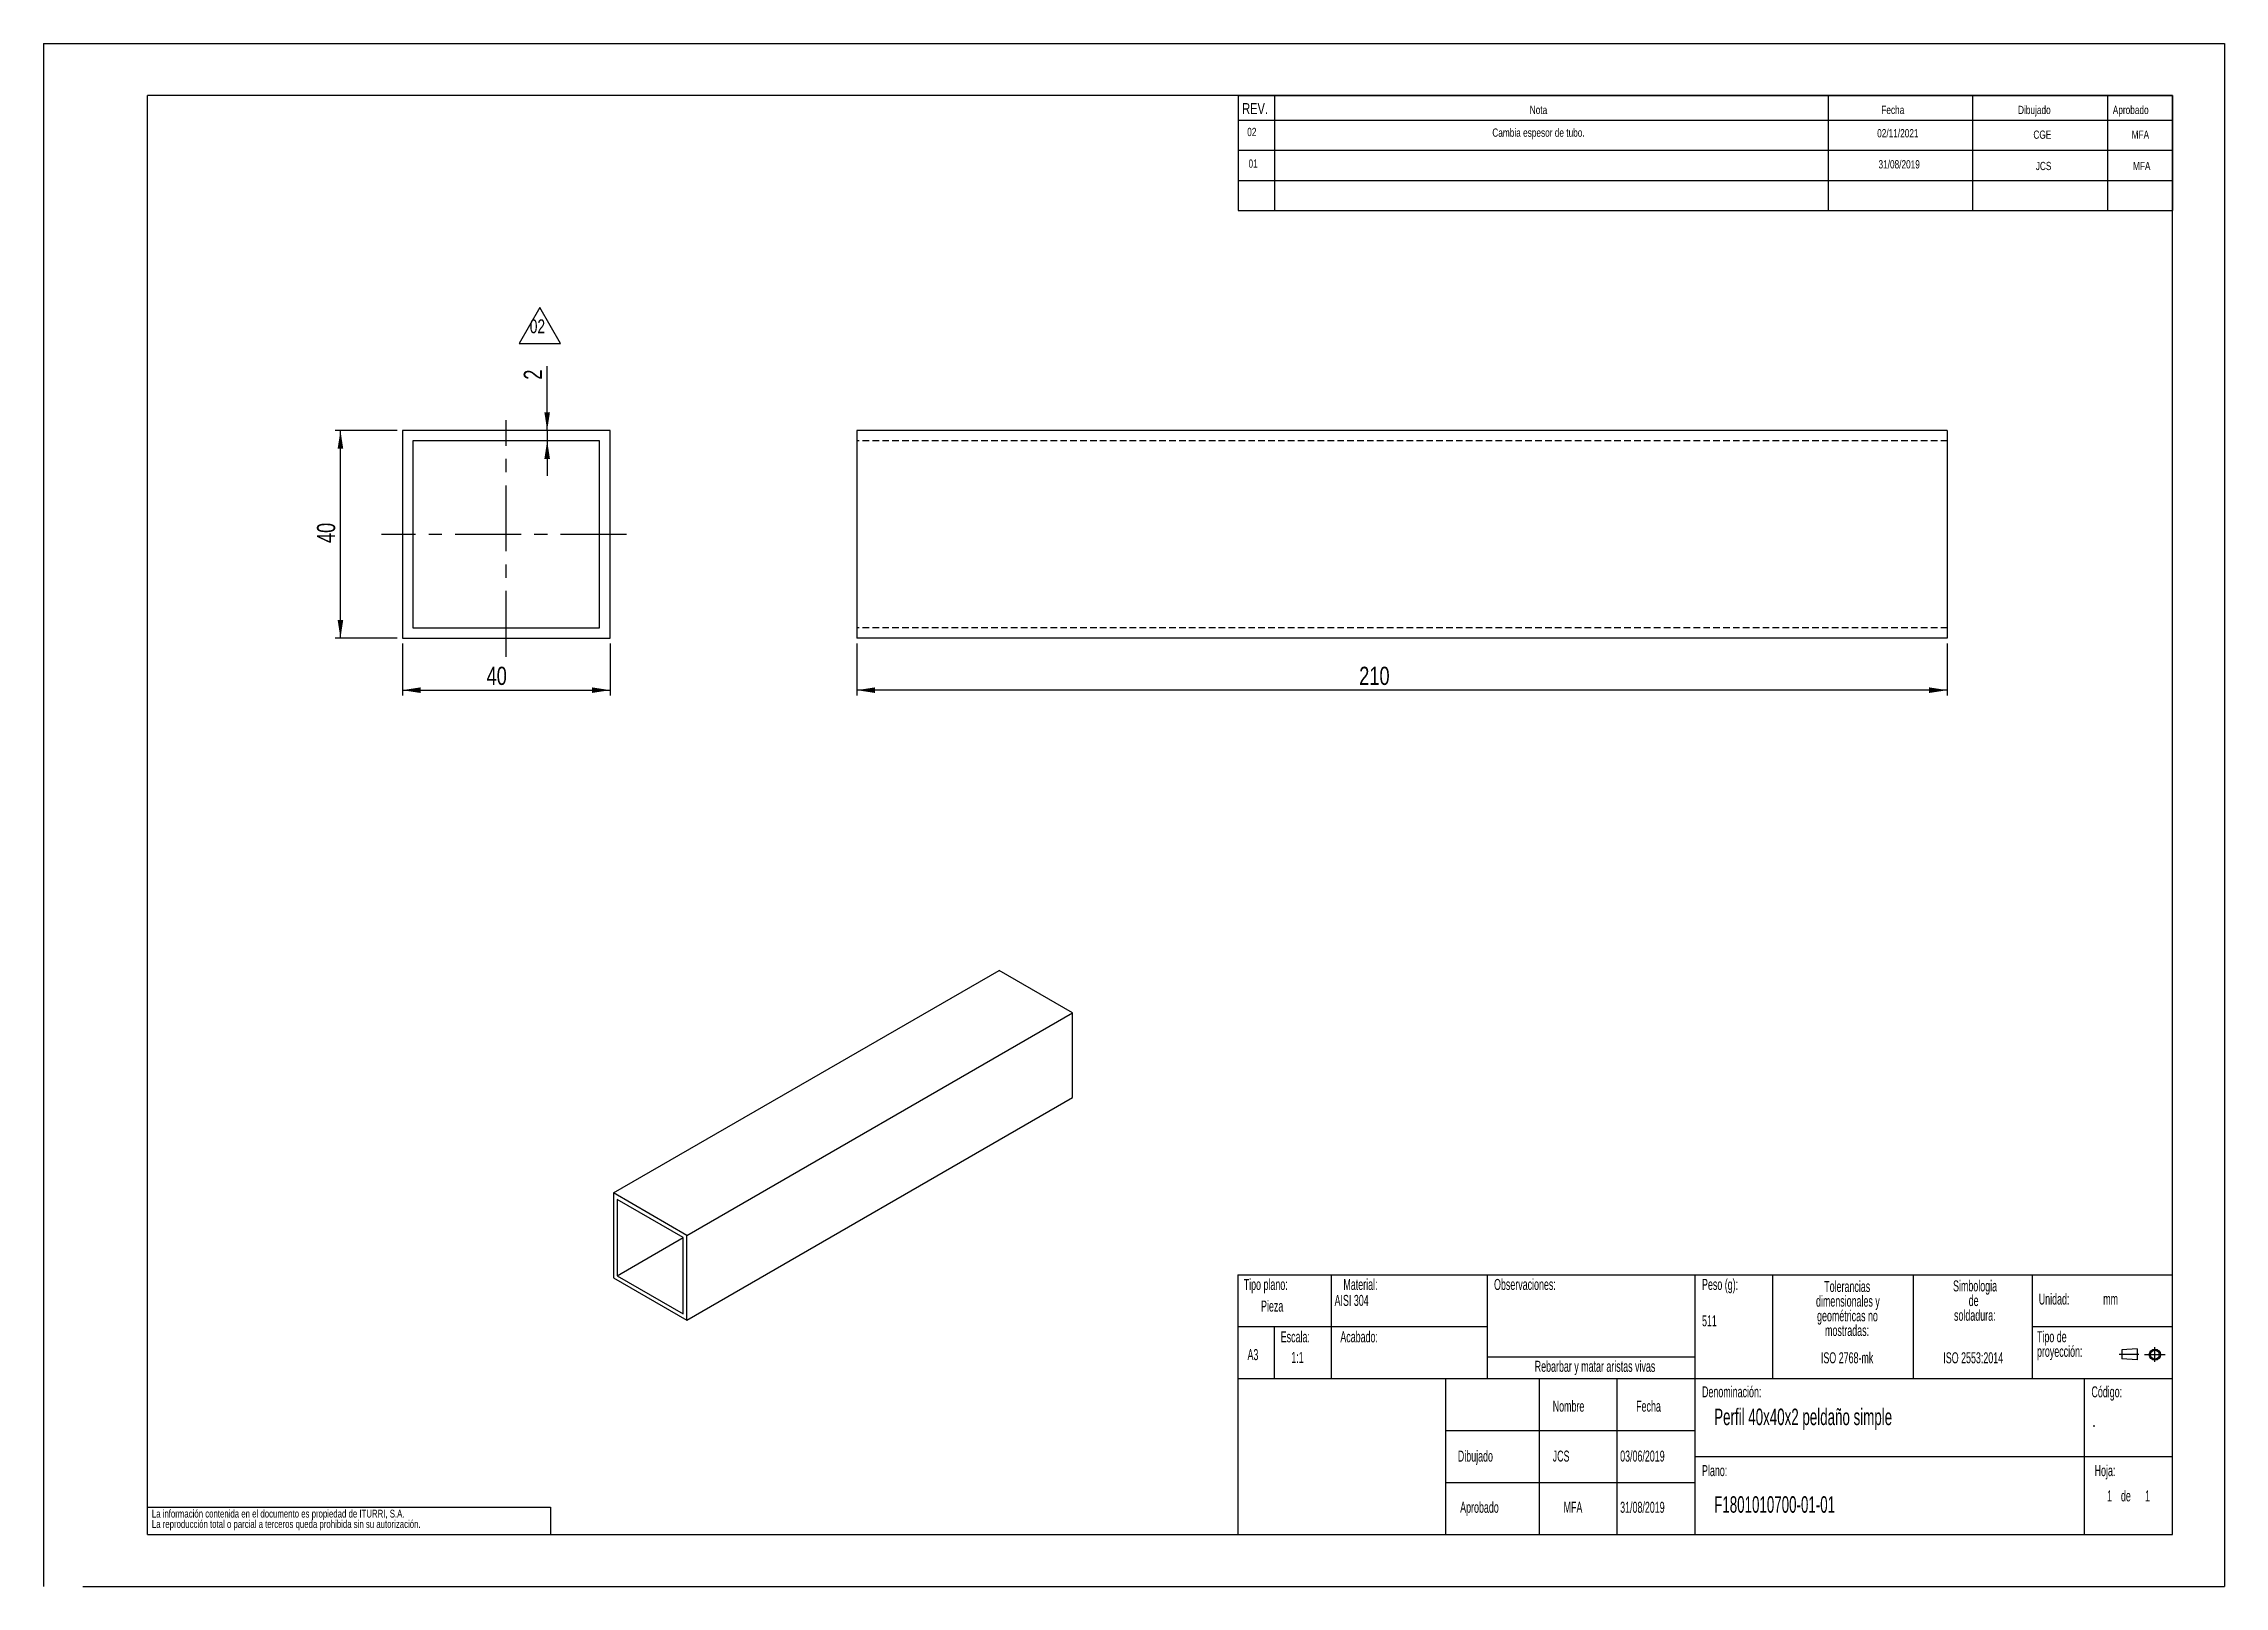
# Model space of a CAD drawing. Extents: x 0 to 2826, y 0 to 813.
# Drawn here: x 0 to 420, y 0 to 297 of the extents above.
import ezdxf

# ---------------------------------------------------------------- set-up
doc = ezdxf.new("R2010")
doc.units = 0
doc.linetypes.add('CENTERX2', pattern=[20.32, 12.7, -2.54, 2.54, -2.54])
doc.linetypes.add('HIDDEN', pattern=[1.905, 1.27, -0.635])
doc.layers.get('0').update_dxf_attribs({"linetype": 'CONTINUOUS'})
doc.layers.add('FORMATO', color=7, linetype='CONTINUOUS')
doc.layers.add('SLD-0', color=179, linetype='CONTINUOUS')
doc.styles.add('SLDTEXTSTYLE0', font='TXT', dxfattribs={"width": 0.75})
doc.styles.add('SLDTEXTSTYLE1', font='TXT', dxfattribs={"width": 0.605})
doc.dimstyles.new('SLDDIMSTYLE0', dxfattribs={"dimtxt": 3.5, "dimasz": 3.5, "dimexe": 0, "dimexo": 0.0625, "dimgap": 0.875, "dimtad": 1, "dimdec": 1, "dimrnd": 1e-09, "dimzin": 12, "dimtxsty": 'SLDTEXTSTYLE0', "dimsah": 1, "dimcen": 0.09, "dimazin": 3, "dimtfac": 1, "dimtdec": 1, "dimtofl": 0, "dimtmove": 0, "dimatfit": 3, "dimtolj": 1, "dimtzin": 12})
doc.dimstyles.new('SLDDIMSTYLE1', dxfattribs={"dimtxt": 3.5, "dimasz": 3.5, "dimexe": 0, "dimexo": 0.0625, "dimgap": 0.875, "dimtad": 1, "dimdec": 1, "dimrnd": 1e-09, "dimzin": 12, "dimtxsty": 'SLDTEXTSTYLE0', "dimsah": 1, "dimcen": 0.09, "dimazin": 3, "dimtfac": 1, "dimtdec": 1, "dimtmove": 0, "dimatfit": 3, "dimtolj": 1, "dimtzin": 12})

# ---------------------------------------------------------------- blocks, each defined once
blk = doc.blocks.new('BLOQUE3')
at = {"color": 7, "linetype": 'CENTERX2'}
for p, q in [((397.92, 130.06), (394.8, 130.06)), ((398.88, 130.02), (402.16, 130.02)), ((400.52, 128.85), (400.52, 131.19))]:
    blk.add_line(p, q, dxfattribs=at)
at = {"color": 7, "linetype": 'CONTINUOUS'}
for p, q in [((397.68, 130.95), (395.23, 130.77)), ((395.23, 130.77), (395.23, 129.34)), ((397.68, 130.95), (397.68, 129.16)), ((397.68, 129.16), (395.23, 129.34))]:
    blk.add_line(p, q, dxfattribs=at)
for radius in [0.892, 0.713]:
    blk.add_circle((400.52, 130.02), radius, dxfattribs=at)
blk = doc.blocks.new('SW_NOTE_0_1')
at = {"layer": 'SLD-0', "color": 0, "attachment_point": 2, "style": 'SLDTEXTSTYLE1'}
for s, insert, char_height in [('dimensionales y', (7.54, -0.09), 2.1167), ('Tolerancias', (7.41, 2.73), 2.1167), ('geométricas no', (7.46, -2.92), 2.1167), ('mostradas:', (7.38, -5.74), 2.117)]:
    blk.add_mtext(s, dxfattribs=dict(at, insert=insert, char_height=char_height))
blk = doc.blocks.new('SW_NOTE_0_2')
at = {"layer": 'SLD-0', "color": 0, "attachment_point": 1, "style": 'SLDTEXTSTYLE1'}
for s, insert, char_height in [('Tipo de', (0, 2.73), 2.117), ('proyección:', (0, -0.09), 2.1167)]:
    blk.add_mtext(s, dxfattribs=dict(at, insert=insert, char_height=char_height))
blk = doc.blocks.new('SW_NOTE_0_3')
at = {"layer": 'SLD-0', "color": 0, "char_height": 2.117, "attachment_point": 2, "style": 'SLDTEXTSTYLE1'}
for s, insert in [('Simbologia', (7.11, 2.73)), ('de', (6.84, -0.09)), ('soldadura:', (7.06, -2.92))]:
    blk.add_mtext(s, dxfattribs=dict(at, insert=insert))
blk = doc.blocks.new('SW_NOTE_0_4')
at = {"layer": 'SLD-0', "color": 0, "char_height": 1.5, "attachment_point": 1, "style": 'SLDTEXTSTYLE0'}
for s, insert in [('La información contenida en el documento es propiedad de ITURRI, S.A.', (0, 1.93)), ('La reproducción total o parcial a terceros queda prohibida sin su autorización.', (0, -0.07))]:
    blk.add_mtext(s, dxfattribs=dict(at, insert=insert))
blk = doc.blocks.new('SW_NOTE_0_5')
at = {"layer": 'SLD-0', "color": 0, "attachment_point": 2, "style": 'SLDTEXTSTYLE1'}
for s, insert, char_height in [('dimensionales y', (7.54, -0.09), 2.1167), ('Tolerancias', (7.41, 2.73), 2.1167), ('geométricas no', (7.46, -2.92), 2.1167), ('mostradas:', (7.38, -5.74), 2.117)]:
    blk.add_mtext(s, dxfattribs=dict(at, insert=insert, char_height=char_height))
blk = doc.blocks.new('SW_NOTE_0_6')
at = {"layer": 'SLD-0', "color": 0, "attachment_point": 1, "style": 'SLDTEXTSTYLE1'}
for s, insert, char_height in [('Tipo de', (0, 2.73), 2.117), ('proyección:', (0, -0.09), 2.1167)]:
    blk.add_mtext(s, dxfattribs=dict(at, insert=insert, char_height=char_height))
blk = doc.blocks.new('SW_NOTE_0_7')
at = {"layer": 'SLD-0', "color": 0, "char_height": 2.117, "attachment_point": 2, "style": 'SLDTEXTSTYLE1'}
for s, insert in [('Simbologia', (7.11, 2.73)), ('de', (6.84, -0.09)), ('soldadura:', (7.06, -2.92))]:
    blk.add_mtext(s, dxfattribs=dict(at, insert=insert))
blk = doc.blocks.new('SW_NOTE_0_8')
at = {"layer": 'SLD-0', "color": 0, "char_height": 1.5, "attachment_point": 1, "style": 'SLDTEXTSTYLE0'}
for s, insert in [('La información contenida en el documento es propiedad de ITURRI, S.A.', (0, 1.93)), ('La reproducción total o parcial a terceros queda prohibida sin su autorización.', (0, -0.07))]:
    blk.add_mtext(s, dxfattribs=dict(at, insert=insert))
blk = doc.blocks.new('SW_NOTE_0')
at = {"layer": 'FORMATO', "color": 0, "insert": (0, 17.1), "char_height": 13.23, "attachment_point": 1, "style": 'SLDTEXTSTYLE0'}
blk.add_mtext('02', dxfattribs=at)
blk = doc.blocks.new('SIMBOLO_REV2')
at = {"layer": 'FORMATO'}
for p, q in [((201.4, 1620.3), (181.4, 1585.7)), ((221.4, 1585.7), (201.4, 1620.3)), ((181.4, 1585.7), (221.4, 1585.7))]:
    blk.add_line(p, q, dxfattribs=at)
at = {"layer": 'FORMATO', "color": 7}
blk.add_blockref('SW_NOTE_0', (191.7, 1591.6), dxfattribs=at)
blk = doc.blocks.new('_D')
at = {"layer": 'FORMATO', "color": 7}
for p, q in [((69.09, 181.53), (69.09, 171.53)), ((109.09, 181.53), (109.09, 171.53)), ((69.09, 172.53), (109.09, 172.53))]:
    blk.add_line(p, q, dxfattribs=at)
for points in [[(69.09, 172.53), (72.59, 171.99), (72.59, 173.07)], [(109.09, 172.53), (105.59, 173.07), (105.59, 171.99)]]:
    blk.add_solid(points, dxfattribs=at)
at = {"layer": 'FORMATO', "color": 7, "insert": (85.31, 177.04), "char_height": 3.5, "attachment_point": 1, "style": 'SLDTEXTSTYLE0'}
blk.add_mtext('40', dxfattribs=at)
blk = doc.blocks.new('_D_1')
at = {"layer": 'FORMATO', "color": 7}
for p, q in [((68.09, 222.53), (56.17, 222.53)), ((57.17, 182.53), (57.17, 222.53)), ((68.09, 182.53), (56.17, 182.53))]:
    blk.add_line(p, q, dxfattribs=at)
for points in [[(57.17, 222.53), (56.63, 219.03), (57.7, 219.03)], [(57.17, 182.53), (57.7, 186.03), (56.63, 186.03)]]:
    blk.add_solid(points, dxfattribs=at)
at = {"layer": 'FORMATO', "color": 7, "insert": (52.65, 200.85), "char_height": 3.5, "attachment_point": 1, "rotation": 90, "style": 'SLDTEXTSTYLE0'}
blk.add_mtext('40', dxfattribs=at)
blk = doc.blocks.new('_D_2')
at = {"layer": 'FORMATO', "color": 7}
for p, q in [((96.98, 222.53), (96.98, 234.89)), ((96.98, 222.53), (96.98, 220.53)), ((96.98, 220.53), (96.98, 213.8))]:
    blk.add_line(p, q, dxfattribs=at)
for points in [[(96.98, 222.53), (97.52, 226.03), (96.44, 226.03)], [(96.98, 220.53), (96.44, 217.03), (97.52, 217.03)]]:
    blk.add_solid(points, dxfattribs=at)
at = {"layer": 'FORMATO', "color": 7, "insert": (92.47, 232.3), "char_height": 3.5, "attachment_point": 1, "rotation": 90, "style": 'SLDTEXTSTYLE0'}
blk.add_mtext('2', dxfattribs=at)
blk = doc.blocks.new('_D_3')
at = {"layer": 'FORMATO', "color": 7}
for p, q in [((156.64, 181.53), (156.64, 171.53)), ((366.64, 181.53), (366.64, 171.53)), ((366.64, 172.53), (156.64, 172.53))]:
    blk.add_line(p, q, dxfattribs=at)
for points in [[(156.64, 172.53), (160.14, 171.99), (160.14, 173.07)], [(366.64, 172.53), (363.14, 173.07), (363.14, 171.99)]]:
    blk.add_solid(points, dxfattribs=at)
at = {"layer": 'FORMATO', "color": 7, "insert": (253.37, 177.04), "char_height": 3.5, "attachment_point": 1, "style": 'SLDTEXTSTYLE0'}
blk.add_mtext('210', dxfattribs=at)

msp = doc.modelspace()

# ---------------------------------------------------------------- linework, layer by layer
at = {"color": 7, "linetype": 'CONTINUOUS'}
for p, q in [((0, 297), (420, 297)), ((0, 297), (0, 0)), ((420, 297), (420, 0)), ((410, 287), (20, 287)), ((20, 10), (20, 287)), ((410, 10), (410, 287)), ((109.09, 222.53), (69.09, 222.53)), ((69.09, 222.53), (69.09, 182.53)), ((107.09, 220.53), (71.09, 220.53)), ((71.09, 220.53), (71.09, 184.53)), ((107.09, 184.53), (107.09, 220.53)), ((109.09, 182.53), (109.09, 222.53)), ((156.64, 222.53), (156.64, 182.53)), ((366.64, 222.53), (156.64, 222.53)), ((366.64, 222.53), (366.64, 182.53)), ((69.09, 182.53), (109.09, 182.53)), ((71.09, 184.53), (107.09, 184.53)), ((366.64, 182.53), (156.64, 182.53)), ((109.76, 75.73), (184.01, 118.59)), ((198.15, 110.43), (184.01, 118.59)), ((123.91, 67.56), (198.15, 110.43)), ((198.15, 94.1), (198.15, 110.43)), ((123.91, 51.23), (198.15, 94.1)), ((123.91, 67.56), (109.76, 75.73)), ((109.76, 75.73), (109.76, 59.4)), ((123.2, 67.16), (110.47, 74.5)), ((110.47, 74.5), (110.47, 59.81)), ((123.91, 51.23), (123.91, 67.56)), ((110.47, 59.81), (123.2, 67.15)), ((123.2, 52.46), (123.2, 67.16)), ((109.76, 59.4), (123.91, 51.23)), ((110.47, 59.81), (123.2, 52.46)), ((230, 60), (410, 60)), ((230, 60), (230, 10)), ((20, 10), (410, 10)), ((7.53, 0), (420, 0))]:
    msp.add_line(p, q, dxfattribs=at)
at = {"color": 7, "linetype": 'HIDDEN'}
for p, q in [((366.64, 220.53), (156.64, 220.53)), ((366.64, 184.53), (156.64, 184.53))]:
    msp.add_line(p, q, dxfattribs=at)
at = {"layer": 'FORMATO'}
for p, q in [((230.09, 287), (410, 287)), ((230.09, 287), (230.09, 264.87)), ((237.03, 287), (237.03, 264.87)), ((343.66, 287), (343.66, 264.87)), ((371.46, 287), (371.46, 264.87)), ((397.51, 287), (397.51, 264.87)), ((410, 287), (410, 264.87)), ((230.09, 282.27), (410, 282.27)), ((230.09, 276.47), (410, 276.47)), ((230.09, 270.67), (410, 270.67)), ((230.09, 264.87), (410, 264.87))]:
    msp.add_line(p, q, dxfattribs=at)
at = {"layer": 'FORMATO', "color": 7, "linetype": 'CENTERX2'}
for p, q in [((89.09, 178.94), (89.09, 224.53)), ((112.27, 202.53), (65.05, 202.53))]:
    msp.add_line(p, q, dxfattribs=at)
at = {"layer": 'SLD-0'}
for p, q in [((248, 60), (248, 40)), ((278, 60), (278, 40)), ((318, 60), (318, 40)), ((333, 60), (333, 40)), ((360.08, 60), (360.08, 40)), ((383, 60), (383, 40)), ((230, 50), (248, 50)), ((237, 50), (237, 40)), ((248, 50), (278, 50)), ((383, 50), (410, 50)), ((278, 44.16), (318, 44.16)), ((230, 40), (410, 40)), ((270, 40), (270, 10)), ((288, 40), (288, 10)), ((303, 40), (303, 10)), ((318, 40), (318, 10)), ((393, 40), (393, 10)), ((270, 30), (318, 30)), ((318, 25), (393, 25)), ((393, 25), (410, 25)), ((270, 20), (318, 20)), ((20, 15.25), (97.63, 15.25)), ((97.63, 15.25), (97.63, 10))]:
    msp.add_line(p, q, dxfattribs=at)

# ---------------------------------------------------------------- block references
at = {"color": 7, "linetype": 'CONTINUOUS', "xscale": 1.2, "yscale": 1.2, "zscale": 1.2}
msp.add_blockref('BLOQUE3', (-74.01, -111.41), dxfattribs=at)
msp.add_blockref('BLOQUE3', (-74.01, -111.41), dxfattribs=at)
at = {"layer": 'FORMATO', "xscale": 0.2, "yscale": 0.2, "zscale": 0.2}
msp.add_blockref('SIMBOLO_REV2', (55.29, -77.84), dxfattribs=at)
at = {"layer": 'SLD-0'}
for name, p in [('SW_NOTE_0_1', (339.95, 56.06)), ('SW_NOTE_0_5', (339.95, 56.06)), ('SW_NOTE_0_3', (364.87, 56.17)), ('SW_NOTE_0_7', (364.87, 56.17)), ('SW_NOTE_0_2', (383.91, 46.39)), ('SW_NOTE_0_6', (383.91, 46.39)), ('SW_NOTE_0_4', (20.84, 12.82)), ('SW_NOTE_0_8', (20.84, 12.82))]:
    msp.add_blockref(name, p, dxfattribs=at)

# ---------------------------------------------------------------- texts
at = {"layer": 'FORMATO', "style": 'SLDTEXTSTYLE0'}
for s, insert, char_height, attachment_point in [('REV.', (230.84, 285.55), 2.117, 1), ('Nota', (286.22, 285.03), 1.587, 1), ('Fecha', (353.93, 285.03), 1.587, 1), ('Dibujado', (380.26, 285.03), 1.587, 1), ('Aprobado', (398.51, 285.03), 1.587, 1), ('02', (232.69, 280.79), 1.587, 2), ('Cambia espesor de tubo.', (287.9, 280.66), 1.5875, 2), ('02/11/2021', (357.11, 280.54), 1.587, 2), ('CGE', (384.94, 280.27), 1.587, 2), ('MFA', (403.82, 280.27), 1.587, 2), ('01', (232.94, 274.7), 1.587, 2), ('31/08/2019', (357.37, 274.56), 1.587, 2), ('JCS', (385.18, 274.24), 1.587, 2), ('MFA', (404.08, 274.24), 1.587, 2)]:
    msp.add_mtext(s, dxfattribs=dict(at, insert=insert, char_height=char_height, attachment_point=attachment_point))
at = {"layer": 'SLD-0', "style": 'SLDTEXTSTYLE1'}
for s, insert, char_height, attachment_point in [('Tipo plano:', (231.13, 59.18), 2.1167, 1), ('Tipo plano:', (231.13, 59.18), 2.1167, 1), ('Material:', (250.33, 59.18), 2.117, 1), ('Material:', (250.33, 59.18), 2.117, 1), ('Observaciones:', (279.34, 59.18), 2.1167, 1), ('Observaciones:', (279.34, 59.18), 2.1167, 1), ('Peso (g):', (319.4, 59.18), 2.117, 1), ('Peso (g):', (319.4, 59.18), 2.117, 1), ('Pieza', (234.47, 55.02), 2.117, 1), ('Pieza', (234.47, 55.02), 2.117, 1), ('AISI 304', (248.63, 56.11), 2.117, 1), ('AISI 304', (248.63, 56.11), 2.117, 1), ('Unidad:', (384.25, 56.37), 2.117, 1), ('Unidad:', (384.25, 56.37), 2.117, 1), ('mm', (396.66, 56.37), 2.117, 1), ('mm', (396.66, 56.37), 2.117, 1), ('511', (319.4, 52.18), 2.117, 1), ('511', (319.4, 52.18), 2.117, 1), ('Escala:', (238.26, 49.1), 2.117, 1), ('Escala:', (238.26, 49.1), 2.117, 1), ('Acabado:', (249.74, 49.1), 2.117, 1), ('Acabado:', (249.74, 49.1), 2.117, 1), ('A3', (231.86, 45.67), 2.117, 1), ('A3', (231.86, 45.67), 2.117, 1), ('1:1', (240.29, 45.13), 2.117, 1), ('1:1', (240.29, 45.13), 2.117, 1), ('Rebarbar y matar aristas vivas', (298.79, 43.42), 2.1167, 2), ('Rebarbar y matar aristas vivas', (298.79, 43.42), 2.1167, 2), ('ISO 2768-mk', (347.34, 45.06), 2.1167, 2), ('ISO 2768-mk', (347.34, 45.06), 2.1167, 2), ('ISO 2553:2014', (371.63, 45.06), 2.1167, 2), ('ISO 2553:2014', (371.63, 45.06), 2.1167, 2), ('Denominación:', (319.4, 38.51), 2.1167, 1), ('Denominación:', (319.4, 38.51), 2.1167, 1), ('Código:', (394.4, 38.51), 2.117, 1), ('Código:', (394.4, 38.51), 2.117, 1), ('Nombre', (290.64, 35.75), 2.117, 1), ('Nombre', (290.64, 35.75), 2.117, 1), ('Fecha', (306.71, 35.75), 2.117, 1), ('Fecha', (306.71, 35.75), 2.117, 1), ('Perfil 40x40x2 peldaño simple', (321.74, 34.22), 3.175, 1), ('Perfil 40x40x2 peldaño simple', (321.74, 34.22), 3.175, 1), ('-', (394.59, 32.19), 2.12, 1), ('-', (394.59, 32.19), 2.12, 1), ('Dibujado', (272.37, 26.14), 2.117, 1), ('Dibujado', (272.37, 26.14), 2.117, 1), ('JCS', (290.64, 26.14), 2.117, 1), ('03/06/2019', (303.63, 26.14), 2.117, 1), ('Plano:', (319.4, 23.34), 2.117, 1), ('Plano:', (319.4, 23.34), 2.117, 1), ('Hoja:', (395.01, 23.34), 2.117, 1), ('Hoja:', (395.01, 23.34), 2.117, 1), ('F1801010700-01-01', (321.74, 17.35), 3.175, 1), ('F1801010700-01-01', (321.74, 17.35), 3.175, 1), ('1', (397.41, 18.47), 2.12, 1), ('1', (397.41, 18.47), 2.12, 1), ('1', (397.41, 18.47), 2.12, 1), ('1', (397.41, 18.47), 2.12, 1), ('de', (400.08, 18.47), 2.117, 1), ('de', (400.08, 18.47), 2.117, 1), ('de', (400.08, 18.47), 2.117, 1), ('de', (400.08, 18.47), 2.117, 1), ('1', (404.73, 18.47), 2.12, 1), ('1', (404.73, 18.47), 2.12, 1), ('1', (404.73, 18.47), 2.12, 1), ('1', (404.73, 18.47), 2.12, 1), ('Aprobado', (272.82, 16.28), 2.117, 1), ('Aprobado', (272.82, 16.28), 2.117, 1), ('MFA', (292.74, 16.28), 2.117, 1), ('31/08/2019', (303.63, 16.28), 2.117, 1)]:
    msp.add_mtext(s, dxfattribs=dict(at, insert=insert, char_height=char_height, attachment_point=attachment_point))

# ---------------------------------------------------------------- dimensions: what is measured, and where the dimension line sits
at = {"layer": 'FORMATO', "color": 7}
for base, p1, p2, dimstyle, picture, middle in [((96.98, 220.53), (109.09, 222.53), (107.09, 220.53), 'SLDDIMSTYLE1', '_D_2', (96.98, 233.59)), ((57.17, 222.53), (69.09, 182.53), (69.09, 222.53), 'SLDDIMSTYLE0', '_D_1', (57.17, 203.44))]:
    dim = msp.add_linear_dim(base=base, p1=p1, p2=p2, angle=90, dimstyle=dimstyle, dxfattribs=at)
    dim.commit()
    dim.dimension.update_dxf_attribs({"geometry": picture, "text_midpoint": middle, "dimtype": 160})
for base, p1, p2, picture, middle in [((109.09, 172.53), (69.09, 182.53), (109.09, 182.53), '_D', (87.9, 172.53)), ((156.64, 172.53), (366.64, 182.53), (156.64, 182.53), '_D_3', (257.25, 172.53))]:
    dim = msp.add_linear_dim(base=base, p1=p1, p2=p2, dimstyle='SLDDIMSTYLE0', dxfattribs=at)
    dim.commit()
    dim.dimension.update_dxf_attribs({"geometry": picture, "text_midpoint": middle, "dimtype": 160})

doc.saveas('drawing.dxf')
